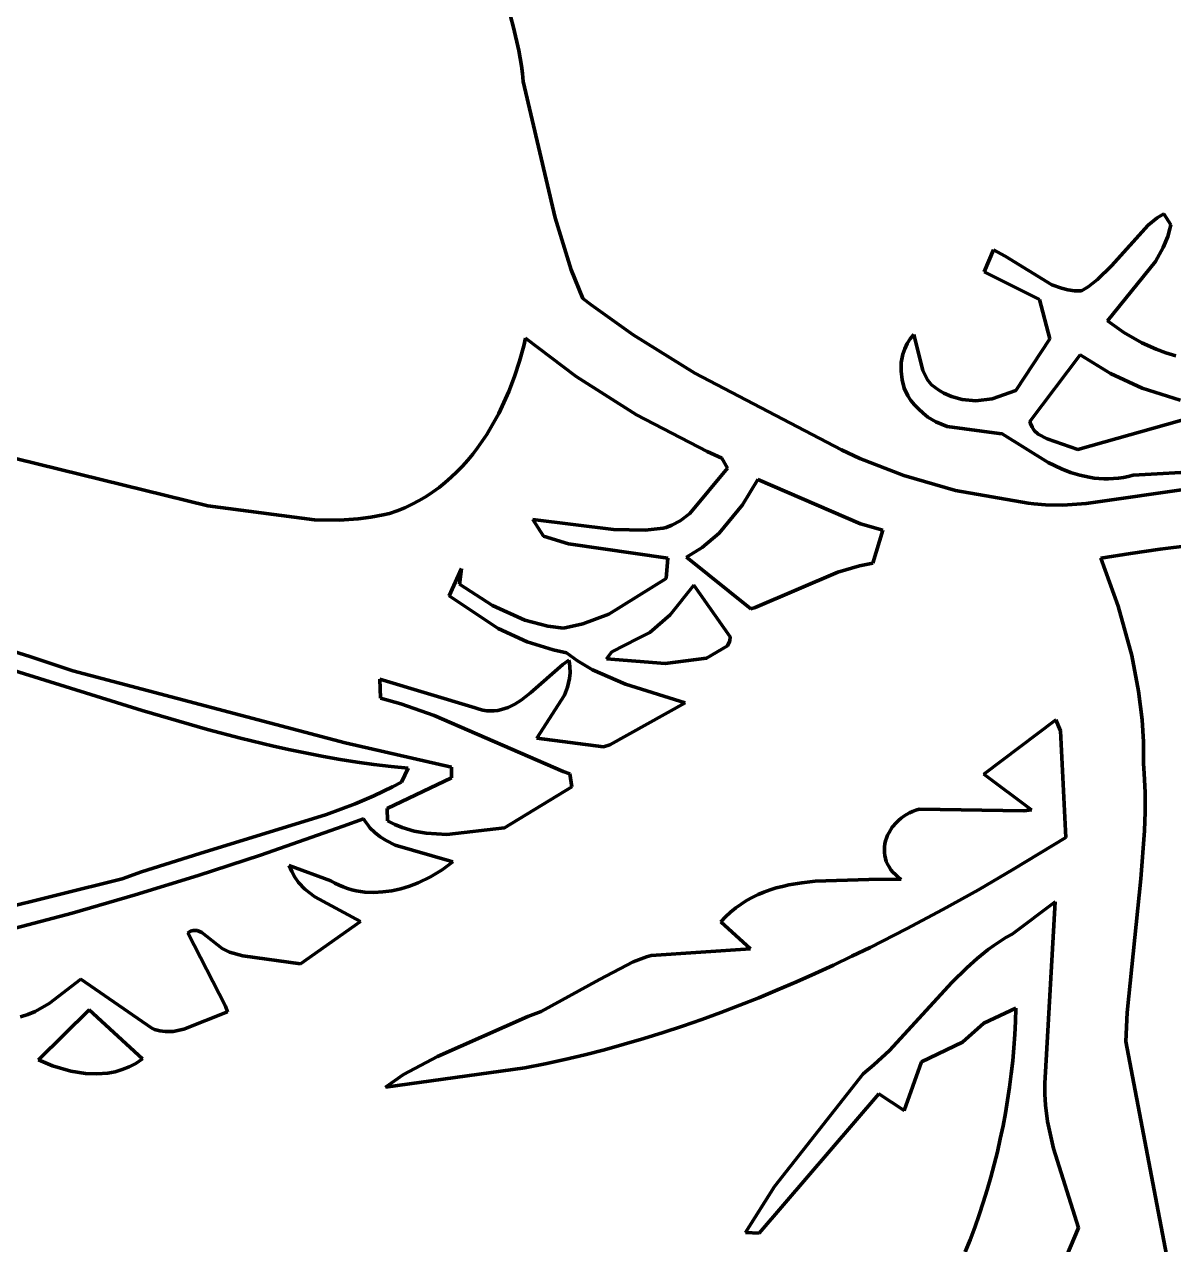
# Model space of a CAD drawing. Header units: millimetres. Extents: x 0 to 15.3, y 0 to 17.7.
# Drawn here: x 7.299 to 8.912, y 8.728 to 10.442 of the extents above; entities that cross this region are included whole.
import ezdxf

# ---------------------------------------------------------------- set-up
doc = ezdxf.new("R2010")
doc.units = ezdxf.units.MM
doc.layers.add('color#0a0a0aff', color=7, linetype='CONTINUOUS', lineweight=100)
doc.layers.add('color#ffffffff', color=7, linetype='CONTINUOUS', lineweight=100)

msp = doc.modelspace()

# ---------------------------------------------------------------- linework, layer by layer
at = {"layer": 'color#0a0a0aff'}
for p, q in [((7.9569, 10.5445), (7.9855, 10.4375)), ((7.9855, 10.4375), (7.9928, 10.4052)), ((7.9928, 10.4052), (7.9965, 10.3835)), ((7.9965, 10.3835), (7.9979, 10.3727)), ((7.9979, 10.3727), (7.9989, 10.3618)), ((7.9989, 10.3618), (8.0438, 10.1702)), ((8.0438, 10.1702), (8.0666, 10.0973)), ((8.8768, 10.1599), (8.8896, 10.17)), ((8.8896, 10.17), (8.8988, 10.1758)), ((8.8988, 10.1758), (8.9087, 10.1605)), ((8.8251, 10.1028), (8.8768, 10.1599)), ((8.9074, 10.1549), (8.9042, 10.1441)), ((8.9087, 10.1605), (8.9074, 10.1549)), ((8.8978, 10.1286), (8.8871, 10.1089)), ((8.9042, 10.1441), (8.8978, 10.1286)), ((8.6463, 10.0941), (8.6596, 10.1254)), ((8.6596, 10.1254), (8.6759, 10.1161)), ((8.6759, 10.1161), (8.7417, 10.076)), ((8.0666, 10.0973), (8.0827, 10.0567)), ((8.8055, 10.0834), (8.8251, 10.1028)), ((8.8871, 10.1089), (8.8195, 10.0253)), ((8.7242, 10.0556), (8.6463, 10.0941)), ((8.7925, 10.0734), (8.8055, 10.0834)), ((8.7417, 10.076), (8.7549, 10.0712)), ((8.7549, 10.0712), (8.764, 10.069)), ((8.764, 10.069), (8.7734, 10.0677)), ((8.7734, 10.0677), (8.783, 10.0675)), ((8.783, 10.0675), (8.7925, 10.0734)), ((8.0827, 10.0567), (8.0943, 10.0479)), ((8.0943, 10.0479), (8.1537, 10.006)), ((8.7388, 10.0003), (8.7242, 10.0556)), ((8.8195, 10.0253), (8.8428, 10.0093)), ((8.8428, 10.0093), (8.8681, 9.9948)), ((8.0025, 10.0011), (7.9999, 9.9903)), ((8.0736, 9.9471), (8.0025, 10.0011)), ((8.1537, 10.006), (8.2401, 9.9521)), ((8.535, 9.9863), (8.5384, 9.9935)), ((8.5384, 9.9935), (8.5427, 10.0001)), ((8.5427, 10.0001), (8.5479, 10.0061)), ((8.5479, 10.0061), (8.5605, 9.9558)), ((8.691, 9.9275), (8.7388, 10.0003)), ((8.8681, 9.9948), (8.8881, 9.9856)), ((7.9999, 9.9903), (7.994, 9.9688)), ((8.5301, 9.967), (8.5324, 9.9788)), ((8.5324, 9.9788), (8.535, 9.9863)), ((8.7815, 9.9777), (8.7107, 9.8839)), ((8.8237, 9.9517), (8.7815, 9.9777)), ((8.8881, 9.9856), (8.9017, 9.9805)), ((8.9017, 9.9805), (8.9155, 9.9764)), ((7.994, 9.9688), (7.987, 9.9474)), ((8.5297, 9.9549), (8.5301, 9.967)), ((7.987, 9.9474), (7.9789, 9.9262)), ((8.1584, 9.8933), (8.0736, 9.9471)), ((8.2401, 9.9521), (8.4463, 9.8443)), ((8.5311, 9.9428), (8.5297, 9.9549)), ((8.5343, 9.9311), (8.5311, 9.9428)), ((8.5605, 9.9558), (8.567, 9.9425)), ((8.567, 9.9425), (8.5727, 9.9357)), ((8.8683, 9.9311), (8.8237, 9.9517)), ((7.9789, 9.9262), (7.9697, 9.9055)), ((8.5393, 9.9202), (8.5343, 9.9311)), ((8.5727, 9.9357), (8.5774, 9.9317)), ((8.5774, 9.9317), (8.5829, 9.9283)), ((8.5829, 9.9283), (8.5899, 9.924)), ((8.5899, 9.924), (8.6006, 9.919)), ((8.6577, 9.9158), (8.691, 9.9275)), ((8.9218, 9.914), (8.8683, 9.9311)), ((8.5435, 9.9134), (8.5393, 9.9202)), ((8.5486, 9.9073), (8.5435, 9.9134)), ((8.5544, 9.9019), (8.5486, 9.9073)), ((8.6006, 9.919), (8.6155, 9.9148)), ((8.6155, 9.9148), (8.6346, 9.9132)), ((8.6346, 9.9132), (8.6577, 9.9158)), ((7.9647, 9.8953), (7.9593, 9.8853)), ((7.9697, 9.9055), (7.9647, 9.8953)), ((8.2574, 9.8418), (8.1584, 9.8933)), ((8.5607, 9.8956), (8.5544, 9.9019)), ((8.5675, 9.8901), (8.5607, 9.8956)), ((8.5785, 9.8835), (8.5675, 9.8901)), ((8.7782, 9.8446), (8.9389, 9.8901)), ((7.9537, 9.8755), (7.9478, 9.8659)), ((7.9593, 9.8853), (7.9537, 9.8755)), ((8.5943, 9.8771), (8.5785, 9.8835)), ((8.6677, 9.8671), (8.5943, 9.8771)), ((8.7107, 9.8839), (8.7115, 9.8811)), ((8.7115, 9.8811), (8.7138, 9.876)), ((8.7138, 9.876), (8.7168, 9.8716)), ((8.7168, 9.8716), (8.7225, 9.8663)), ((7.9416, 9.8564), (7.9351, 9.8473)), ((7.9478, 9.8659), (7.9416, 9.8564)), ((8.6719, 9.8667), (8.6677, 9.8671)), ((8.7363, 9.8263), (8.6719, 9.8667)), ((8.7225, 9.8663), (8.7347, 9.8598)), ((8.7347, 9.8598), (8.7782, 9.8446)), ((7.9283, 9.8384), (7.9211, 9.8297)), ((7.9351, 9.8473), (7.9283, 9.8384)), ((8.2778, 9.8326), (8.2574, 9.8418)), ((8.4463, 9.8443), (8.472, 9.8322)), ((7.5562, 9.7656), (7.2877, 9.8315)), ((7.9137, 9.8214), (7.906, 9.8134)), ((7.9211, 9.8297), (7.9137, 9.8214)), ((8.2861, 9.8185), (8.2778, 9.8326)), ((8.472, 9.8322), (8.5334, 9.8082)), ((8.7551, 9.8175), (8.7363, 9.8263)), ((9.1323, 9.8237), (8.8559, 9.8089)), ((7.8979, 9.8057), (7.8896, 9.7984)), ((7.906, 9.8134), (7.8979, 9.8057)), ((8.2332, 9.7548), (8.2861, 9.8185)), ((8.5334, 9.8082), (8.606, 9.7874)), ((8.7679, 9.8126), (8.7551, 9.8175)), ((8.7809, 9.8086), (8.7679, 9.8126)), ((8.7941, 9.8057), (8.7809, 9.8086)), ((8.8008, 9.8046), (8.7941, 9.8057)), ((8.8075, 9.8039), (8.8008, 9.8046)), ((8.8143, 9.8035), (8.8075, 9.8039)), ((8.8211, 9.8035), (8.8143, 9.8035)), ((8.828, 9.8038), (8.8211, 9.8035)), ((8.8349, 9.8045), (8.828, 9.8038)), ((8.8419, 9.8055), (8.8349, 9.8045)), ((8.8489, 9.807), (8.8419, 9.8055)), ((8.8559, 9.8089), (8.8489, 9.807)), ((7.8809, 9.7914), (7.8719, 9.7849)), ((7.8896, 9.7984), (7.8809, 9.7914)), ((8.3285, 9.8027), (8.307, 9.7669)), ((8.4726, 9.7405), (8.3285, 9.8027)), ((8.606, 9.7874), (8.7081, 9.7693)), ((8.7896, 9.7688), (8.9433, 9.7908)), ((7.853, 9.773), (7.8431, 9.7678)), ((7.8626, 9.7787), (7.853, 9.773)), ((7.8719, 9.7849), (7.8626, 9.7787)), ((8.7081, 9.7693), (8.7163, 9.7683)), ((8.7571, 9.7668), (8.7896, 9.7688)), ((7.7058, 9.746), (7.5562, 9.7656)), ((7.8025, 9.7529), (7.7851, 9.7496)), ((7.8112, 9.7549), (7.8025, 9.7529)), ((7.8222, 9.7587), (7.8112, 9.7549)), ((7.8328, 9.763), (7.8222, 9.7587)), ((7.8431, 9.7678), (7.8328, 9.763)), ((8.2194, 9.7446), (8.2332, 9.7548)), ((8.307, 9.7669), (8.2742, 9.7272)), ((8.7163, 9.7683), (8.7326, 9.7671)), ((8.7326, 9.7671), (8.7571, 9.7668)), ((7.7411, 9.7456), (7.7058, 9.746)), ((7.7675, 9.7473), (7.7411, 9.7456)), ((7.7851, 9.7496), (7.7675, 9.7473)), ((8.0278, 9.7232), (8.0126, 9.7465)), ((8.0126, 9.7465), (8.1259, 9.7322)), ((8.1955, 9.7341), (8.1998, 9.7354)), ((8.1998, 9.7354), (8.208, 9.7385)), ((8.208, 9.7385), (8.2194, 9.7446)), ((8.5042, 9.7314), (8.4726, 9.7405)), ((8.0629, 9.7123), (8.0278, 9.7232)), ((8.1259, 9.7322), (8.1702, 9.7314)), ((8.1702, 9.7314), (8.1955, 9.7341)), ((8.2742, 9.7272), (8.2506, 9.7072)), ((8.49, 9.6849), (8.5042, 9.7314)), ((8.2022, 9.6921), (8.0629, 9.7123)), ((8.2506, 9.7072), (8.2282, 9.6934)), ((8.8936, 9.7049), (8.8519, 9.6989)), ((8.9355, 9.71), (8.8936, 9.7049)), ((8.1999, 9.6637), (8.2022, 9.6921)), ((8.2282, 9.6934), (8.3187, 9.6209)), ((8.4712, 9.6814), (8.49, 9.6849)), ((8.8519, 9.6989), (8.8105, 9.692)), ((8.8105, 9.692), (8.8346, 9.6246)), ((7.8952, 9.6394), (7.9126, 9.6778)), ((7.9126, 9.6778), (7.9097, 9.6557)), ((8.3247, 9.6229), (8.4409, 9.6723)), ((8.4409, 9.6723), (8.4712, 9.6814)), ((7.9097, 9.6557), (7.9561, 9.6255)), ((8.1195, 9.6136), (8.1999, 9.6637)), ((8.2387, 9.6541), (8.2055, 9.6125)), ((8.2895, 9.5816), (8.2387, 9.6541)), ((7.9641, 9.5933), (7.8952, 9.6394)), ((7.9561, 9.6255), (8.0015, 9.605)), ((8.3187, 9.6209), (8.3247, 9.6229)), ((8.8346, 9.6246), (8.8537, 9.5556)), ((8.0015, 9.605), (8.0335, 9.5965)), ((8.0557, 9.5938), (8.083, 9.5999)), ((8.083, 9.5999), (8.1195, 9.6136)), ((8.2055, 9.6125), (8.1771, 9.5878)), ((8.0045, 9.5746), (7.9641, 9.5933)), ((8.0335, 9.5965), (8.0557, 9.5938)), ((8.1771, 9.5878), (8.16, 9.5791)), ((8.2892, 9.576), (8.2895, 9.5816)), ((7.4637, 9.4783), (7.1664, 9.5706)), ((7.2383, 9.5747), (7.3064, 9.5542)), ((8.041, 9.5632), (8.0045, 9.5746)), ((8.0599, 9.5593), (8.041, 9.5632)), ((8.16, 9.5791), (8.1236, 9.5607)), ((8.2564, 9.5516), (8.286, 9.5688)), ((8.286, 9.5688), (8.2892, 9.576)), ((7.3064, 9.5542), (7.3665, 9.5341)), ((8.0546, 9.5429), (8.063, 9.5487)), ((8.0752, 9.5479), (8.0599, 9.5593)), ((8.063, 9.5487), (8.0639, 9.5442)), ((8.0966, 9.5351), (8.0752, 9.5479)), ((8.1236, 9.5607), (8.1159, 9.5506)), ((8.1159, 9.5506), (8.1985, 9.5442)), ((8.1985, 9.5442), (8.2564, 9.5516)), ((8.8537, 9.5556), (8.8634, 9.5055)), ((7.3665, 9.5341), (7.7489, 9.4327)), ((8.0091, 9.5029), (8.0546, 9.5429)), ((8.0639, 9.5442), (8.0645, 9.5398)), ((8.0648, 9.5313), (8.0641, 9.523)), ((8.0645, 9.5398), (8.0648, 9.5313)), ((8.1425, 9.5153), (8.0966, 9.5351)), ((7.7988, 9.4957), (7.7977, 9.5222)), ((7.7977, 9.5222), (7.9314, 9.4819)), ((8.0641, 9.523), (8.0614, 9.511)), ((8.2263, 9.489), (8.1425, 9.5153)), ((7.8274, 9.4877), (7.7988, 9.4957)), ((7.9962, 9.4928), (8.0091, 9.5029)), ((8.0569, 9.4995), (8.0181, 9.4393)), ((8.0614, 9.511), (8.0569, 9.4995)), ((8.8634, 9.5055), (8.8683, 9.465)), ((7.5557, 9.4516), (7.4637, 9.4783)), ((7.874, 9.4712), (7.8274, 9.4877)), ((7.9314, 9.4819), (7.9371, 9.48)), ((7.9371, 9.48), (7.9426, 9.4786)), ((7.9426, 9.4786), (7.9481, 9.4778)), ((7.9481, 9.4778), (7.9533, 9.4775)), ((7.9533, 9.4775), (7.9585, 9.4777)), ((7.9585, 9.4777), (7.9635, 9.4783)), ((7.9635, 9.4783), (7.9685, 9.4794)), ((7.9685, 9.4794), (7.9733, 9.4808)), ((7.9733, 9.4808), (7.978, 9.4826)), ((7.978, 9.4826), (7.9827, 9.4847)), ((7.9827, 9.4847), (7.9873, 9.4872)), ((7.9873, 9.4872), (7.9962, 9.4928)), ((8.1206, 9.4298), (8.2263, 9.489)), ((8.0552, 9.3926), (7.874, 9.4712)), ((8.7469, 9.465), (8.6458, 9.3889)), ((8.7535, 9.4498), (8.7469, 9.465)), ((8.8683, 9.465), (8.8701, 9.4343)), ((7.6019, 9.4394), (7.5557, 9.4516)), ((8.7612, 9.2998), (8.7535, 9.4498)), ((7.6484, 9.4282), (7.6019, 9.4394)), ((7.6717, 9.423), (7.6484, 9.4282)), ((7.7489, 9.4327), (7.8985, 9.3986)), ((8.0181, 9.4393), (8.1119, 9.4273)), ((8.1119, 9.4273), (8.1206, 9.4298)), ((8.8701, 9.4343), (8.8701, 9.4035)), ((7.6951, 9.4182), (7.6717, 9.423)), ((7.7186, 9.4137), (7.6951, 9.4182)), ((7.7421, 9.4095), (7.7186, 9.4137)), ((7.7658, 9.4058), (7.7421, 9.4095)), ((7.7895, 9.4025), (7.7658, 9.4058)), ((7.8134, 9.3995), (7.7895, 9.4025)), ((7.8373, 9.3971), (7.8134, 9.3995)), ((7.8283, 9.3774), (7.8373, 9.3971)), ((7.8985, 9.3986), (7.8985, 9.3835)), ((8.0645, 9.3892), (8.0552, 9.3926)), ((8.8701, 9.4035), (8.8712, 9.3899)), ((7.8985, 9.3835), (7.8079, 9.3403)), ((7.8155, 9.3708), (7.8283, 9.3774)), ((8.0675, 9.371), (8.0645, 9.3892)), ((8.6458, 9.3889), (8.7131, 9.3387)), ((8.8712, 9.3899), (8.8724, 9.3629)), ((7.7632, 9.3473), (7.7895, 9.3585)), ((7.7895, 9.3585), (7.8155, 9.3708)), ((7.9727, 9.3133), (8.0675, 9.371)), ((8.8724, 9.3629), (8.8726, 9.3359)), ((7.723, 9.332), (7.7632, 9.3473)), ((7.8079, 9.3403), (7.8083, 9.3231)), ((7.5448, 9.2775), (7.723, 9.332)), ((7.775, 9.326), (7.7461, 9.3155)), ((7.7778, 9.3216), (7.775, 9.326)), ((7.8083, 9.3231), (7.8186, 9.3179)), ((8.5264, 9.3242), (8.5232, 9.321)), ((8.5299, 9.3271), (8.5264, 9.3242)), ((8.5336, 9.3298), (8.5299, 9.3271)), ((8.5376, 9.3323), (8.5336, 9.3298)), ((8.5417, 9.3346), (8.5376, 9.3323)), ((8.546, 9.3365), (8.5417, 9.3346)), ((8.5505, 9.3382), (8.546, 9.3365)), ((8.5552, 9.3395), (8.5505, 9.3382)), ((8.7022, 9.3372), (8.5552, 9.3395)), ((8.7131, 9.3387), (8.7022, 9.3372)), ((8.8726, 9.3359), (8.8717, 9.309)), ((7.7461, 9.3155), (7.6301, 9.2748)), ((7.7807, 9.3175), (7.7778, 9.3216)), ((7.7839, 9.3136), (7.7807, 9.3175)), ((7.7908, 9.3067), (7.7839, 9.3136)), ((7.7983, 9.3006), (7.7908, 9.3067)), ((7.8186, 9.3179), (7.8292, 9.3137)), ((7.8292, 9.3137), (7.8457, 9.3089)), ((7.8457, 9.3089), (7.8627, 9.3059)), ((7.8627, 9.3059), (7.8917, 9.3042)), ((7.8917, 9.3042), (7.9727, 9.3133)), ((8.5128, 9.3068), (8.5109, 9.3029)), ((8.5174, 9.3142), (8.5128, 9.3068)), ((8.5232, 9.321), (8.5174, 9.3142)), ((8.8717, 9.309), (8.8666, 9.2418)), ((7.8064, 9.2954), (7.7983, 9.3006)), ((7.8194, 9.2889), (7.8064, 9.2954)), ((7.8956, 9.267), (7.8194, 9.2889)), ((8.5071, 9.2908), (8.5065, 9.2867)), ((8.508, 9.2949), (8.5071, 9.2908)), ((8.5093, 9.2989), (8.508, 9.2949)), ((8.5109, 9.3029), (8.5093, 9.2989)), ((8.6878, 9.2553), (8.7612, 9.2998)), ((7.4628, 9.2514), (7.5448, 9.2775)), ((7.6301, 9.2748), (7.5424, 9.2462)), ((8.5065, 9.2867), (8.5063, 9.2825)), ((8.5063, 9.2825), (8.5064, 9.2784)), ((8.5064, 9.2784), (8.5069, 9.2743)), ((8.5069, 9.2743), (8.5077, 9.2702)), ((7.674, 9.252), (7.6704, 9.2607)), ((7.6704, 9.2607), (7.7289, 9.2391)), ((7.8851, 9.2544), (7.9002, 9.2656)), ((7.9002, 9.2656), (7.8956, 9.267)), ((8.5077, 9.2702), (8.509, 9.2662)), ((8.509, 9.2662), (8.5107, 9.2622)), ((8.5107, 9.2622), (8.5128, 9.2584)), ((8.5128, 9.2584), (8.5154, 9.2546)), ((8.5154, 9.2546), (8.5183, 9.2511)), ((8.6383, 9.2265), (8.6878, 9.2553)), ((7.0795, 9.1537), (7.4359, 9.2416)), ((7.4359, 9.2416), (7.4628, 9.2514)), ((7.5424, 9.2462), (7.4543, 9.2191)), ((7.6784, 9.244), (7.674, 9.252)), ((7.6836, 9.2368), (7.6784, 9.244)), ((7.7289, 9.2391), (7.7346, 9.2358)), ((7.8514, 9.2362), (7.8688, 9.2445)), ((7.8688, 9.2445), (7.8851, 9.2544)), ((8.4089, 9.2384), (8.3903, 9.2363)), ((8.4843, 9.2406), (8.4089, 9.2384)), ((8.5301, 9.2412), (8.4843, 9.2406)), ((8.5183, 9.2511), (8.5218, 9.2476)), ((8.5218, 9.2476), (8.5257, 9.2443)), ((8.5257, 9.2443), (8.5301, 9.2412)), ((8.8666, 9.2418), (8.8471, 9.0538)), ((7.6926, 9.2272), (7.6836, 9.2368)), ((7.7065, 9.2163), (7.6926, 9.2272)), ((7.7346, 9.2358), (7.7404, 9.2329)), ((7.7404, 9.2329), (7.7462, 9.2304)), ((7.7462, 9.2304), (7.7522, 9.2283)), ((7.7522, 9.2283), (7.7582, 9.2265)), ((7.7582, 9.2265), (7.7644, 9.2251)), ((7.7644, 9.2251), (7.7705, 9.224)), ((7.7705, 9.224), (7.7768, 9.2232)), ((7.7768, 9.2232), (7.7893, 9.2227)), ((7.7893, 9.2227), (7.8019, 9.2233)), ((7.8019, 9.2233), (7.8145, 9.225)), ((7.8145, 9.225), (7.827, 9.2278)), ((7.827, 9.2278), (7.8393, 9.2316)), ((7.8393, 9.2316), (7.8514, 9.2362)), ((8.3372, 9.2231), (8.3289, 9.2196)), ((8.3457, 9.2262), (8.3372, 9.2231)), ((8.3544, 9.2289), (8.3457, 9.2262)), ((8.3632, 9.2312), (8.3544, 9.2289)), ((8.3721, 9.2332), (8.3632, 9.2312)), ((8.3903, 9.2363), (8.3721, 9.2332)), ((8.5882, 9.1985), (8.6383, 9.2265)), ((7.4543, 9.2191), (7.3656, 9.1936)), ((7.7704, 9.182), (7.7065, 9.2163)), ((8.3051, 9.2063), (8.2976, 9.2009)), ((8.3128, 9.2112), (8.3051, 9.2063)), ((8.3208, 9.2157), (8.3128, 9.2112)), ((8.3289, 9.2196), (8.3208, 9.2157)), ((8.746, 9.2095), (8.6856, 9.1642)), ((8.7328, 8.9705), (8.746, 9.2095)), ((7.3656, 9.1936), (7.2765, 9.1699)), ((8.2834, 9.1884), (8.2767, 9.1813)), ((8.2904, 9.195), (8.2834, 9.1884)), ((8.2976, 9.2009), (8.2904, 9.195)), ((8.5376, 9.1715), (8.5882, 9.1985)), ((7.5319, 9.1681), (7.5357, 9.1691)), ((7.5357, 9.1691), (7.541, 9.169)), ((7.541, 9.169), (7.5477, 9.1663)), ((7.6863, 9.1223), (7.7704, 9.182)), ((8.2767, 9.1813), (8.3183, 9.1435)), ((8.4865, 9.1455), (8.5376, 9.1715)), ((7.528, 9.166), (7.5319, 9.1681)), ((7.581, 9.0631), (7.528, 9.166)), ((7.5477, 9.1663), (7.5763, 9.1441)), ((8.6684, 9.1538), (8.6602, 9.1482)), ((8.6769, 9.1592), (8.6684, 9.1538)), ((8.6856, 9.1642), (8.6769, 9.1592)), ((7.5763, 9.1441), (7.5867, 9.1389)), ((7.5867, 9.1389), (7.6051, 9.1334)), ((8.3183, 9.1435), (8.1786, 9.1342)), ((8.4608, 9.1329), (8.4865, 9.1455)), ((8.6522, 9.1424), (8.6368, 9.13)), ((8.6602, 9.1482), (8.6522, 9.1424)), ((7.6051, 9.1334), (7.6863, 9.1223)), ((8.1535, 9.1251), (8.1063, 9.1004)), ((8.1722, 9.1322), (8.1535, 9.1251)), ((8.1786, 9.1342), (8.1722, 9.1322)), ((8.4089, 9.1087), (8.4349, 9.1206)), ((8.4349, 9.1206), (8.4608, 9.1329)), ((8.6368, 9.13), (8.622, 9.1169)), ((7.3334, 9.0666), (7.3778, 9.1006)), ((7.3778, 9.1006), (7.4777, 9.0318)), ((8.1063, 9.1004), (8.0243, 9.0554)), ((8.3827, 9.097), (8.4089, 9.1087)), ((8.622, 9.1169), (8.6009, 9.096)), ((8.3299, 9.0748), (8.3564, 9.0857)), ((8.3564, 9.0857), (8.3827, 9.097)), ((8.6009, 9.096), (8.5134, 9.0008)), ((7.3137, 9.0556), (7.3334, 9.0666)), ((8.3034, 9.0642), (8.3299, 9.0748)), ((7.2932, 9.0479), (7.3035, 9.0513)), ((7.3035, 9.0513), (7.3137, 9.0556)), ((7.3895, 9.0579), (7.3185, 8.9877)), ((7.4646, 8.9887), (7.3895, 9.0579)), ((7.5225, 9.0305), (7.5838, 9.0548)), ((7.5838, 9.0548), (7.581, 9.0631)), ((8.0243, 9.0554), (8.0055, 9.0484)), ((8.2498, 9.0443), (8.2766, 9.054)), ((8.2766, 9.054), (8.3034, 9.0642)), ((8.6462, 9.0392), (8.6911, 9.0599)), ((8.6911, 9.0599), (8.6904, 9.0414)), ((8.8471, 9.0538), (8.8456, 9.0134)), ((7.4777, 9.0318), (7.4814, 9.0303)), ((8.0055, 9.0484), (7.8785, 8.9922)), ((8.1956, 9.0259), (8.2228, 9.0349)), ((8.2228, 9.0349), (8.2498, 9.0443)), ((8.616, 9.0123), (8.6462, 9.0392)), ((8.6904, 9.0414), (8.6895, 9.0229)), ((7.4814, 9.0303), (7.4889, 9.0283)), ((7.4889, 9.0283), (7.4964, 9.0273)), ((7.4964, 9.0273), (7.5076, 9.0275)), ((7.5076, 9.0275), (7.5225, 9.0305)), ((8.1409, 9.0093), (8.1683, 9.0174)), ((8.1683, 9.0174), (8.1956, 9.0259)), ((8.6895, 9.0229), (8.6882, 9.0045)), ((8.0856, 8.9946), (8.1133, 9.0017)), ((8.1133, 9.0017), (8.1409, 9.0093)), ((8.5134, 9.0008), (8.4916, 8.9805)), ((8.5585, 8.9847), (8.616, 9.0123)), ((8.6882, 9.0045), (8.6865, 8.986)), ((8.8456, 9.0134), (8.9092, 8.68)), ((7.3185, 8.9877), (7.3382, 8.9792)), ((7.4457, 8.9777), (7.4552, 8.9826)), ((7.4552, 8.9826), (7.4646, 8.9887)), ((7.8785, 8.9922), (7.8311, 8.9667)), ((8.0015, 8.9762), (8.0297, 8.9818)), ((8.0297, 8.9818), (8.0577, 8.988)), ((8.0577, 8.988), (8.0856, 8.9946)), ((8.4916, 8.9805), (8.4763, 8.9678)), ((8.5339, 8.9162), (8.5585, 8.9847)), ((8.6865, 8.986), (8.6844, 8.9677)), ((7.3382, 8.9792), (7.3637, 8.9716)), ((7.3637, 8.9716), (7.3845, 8.9682)), ((7.3845, 8.9682), (7.4001, 8.9677)), ((7.4001, 8.9677), (7.4156, 8.9689)), ((7.4156, 8.9689), (7.4258, 8.9709)), ((7.4258, 8.9709), (7.4358, 8.9738)), ((7.4358, 8.9738), (7.4457, 8.9777)), ((7.8055, 8.9493), (8.0015, 8.9762)), ((7.8311, 8.9667), (7.8055, 8.9493)), ((8.4763, 8.9678), (8.3519, 8.8098)), ((8.6844, 8.9677), (8.6821, 8.9493)), ((8.7316, 8.9549), (8.7328, 8.9705)), ((8.6821, 8.9493), (8.6793, 8.931)), ((8.7315, 8.9393), (8.7316, 8.9549)), ((8.3304, 8.7443), (8.4987, 8.9396)), ((8.4987, 8.9396), (8.5339, 8.9162)), ((8.6793, 8.931), (8.6763, 8.9128)), ((8.7325, 8.9239), (8.7315, 8.9393)), ((8.6763, 8.9128), (8.6729, 8.8946)), ((8.7355, 8.9009), (8.7325, 8.9239)), ((8.6729, 8.8946), (8.6691, 8.8765)), ((8.7439, 8.8631), (8.7355, 8.9009)), ((8.6691, 8.8765), (8.665, 8.8585)), ((8.779, 8.7516), (8.7439, 8.8631)), ((8.665, 8.8585), (8.6605, 8.8405)), ((8.6605, 8.8405), (8.6557, 8.8226)), ((8.3519, 8.8098), (8.3112, 8.7449)), ((8.6557, 8.8226), (8.6506, 8.8049)), ((8.6506, 8.8049), (8.6452, 8.7872)), ((8.6452, 8.7872), (8.6394, 8.7697)), ((8.6394, 8.7697), (8.6332, 8.7522)), ((8.3112, 8.7449), (8.3304, 8.7443)), ((8.6332, 8.7522), (8.6267, 8.7349)), ((8.6987, 8.5645), (8.779, 8.7516)), ((8.6267, 8.7349), (8.6199, 8.7177))]:
    msp.add_line(p, q, dxfattribs=at)
at = {"layer": 'color#ffffffff'}
for p, q in [((7.9855, 10.4375), (7.9569, 10.5445)), ((7.9928, 10.4052), (7.9855, 10.4375)), ((7.9965, 10.3835), (7.9928, 10.4052)), ((7.9979, 10.3727), (7.9965, 10.3835)), ((7.9989, 10.3618), (7.9979, 10.3727)), ((8.0438, 10.1702), (7.9989, 10.3618)), ((8.0666, 10.0973), (8.0438, 10.1702)), ((8.8896, 10.17), (8.8768, 10.1599)), ((8.8988, 10.1758), (8.8896, 10.17)), ((8.9087, 10.1605), (8.8988, 10.1758)), ((8.8768, 10.1599), (8.8251, 10.1028)), ((8.9042, 10.1441), (8.9074, 10.1549)), ((8.9074, 10.1549), (8.9087, 10.1605)), ((8.8871, 10.1089), (8.8978, 10.1286)), ((8.8978, 10.1286), (8.9042, 10.1441)), ((8.6596, 10.1254), (8.6463, 10.0941)), ((8.6759, 10.1161), (8.6596, 10.1254)), ((8.7417, 10.076), (8.6759, 10.1161)), ((8.0827, 10.0567), (8.0666, 10.0973)), ((8.8251, 10.1028), (8.8055, 10.0834)), ((8.8195, 10.0253), (8.8871, 10.1089)), ((8.6463, 10.0941), (8.7242, 10.0556)), ((8.8055, 10.0834), (8.7925, 10.0734)), ((8.7549, 10.0712), (8.7417, 10.076)), ((8.764, 10.069), (8.7549, 10.0712)), ((8.7734, 10.0677), (8.764, 10.069)), ((8.783, 10.0675), (8.7734, 10.0677)), ((8.7925, 10.0734), (8.783, 10.0675)), ((8.0943, 10.0479), (8.0827, 10.0567)), ((8.1537, 10.006), (8.0943, 10.0479)), ((8.7242, 10.0556), (8.7388, 10.0003)), ((8.8428, 10.0093), (8.8195, 10.0253)), ((8.8681, 9.9948), (8.8428, 10.0093)), ((7.9999, 9.9903), (8.0025, 10.0011)), ((8.0025, 10.0011), (8.0736, 9.9471)), ((8.2401, 9.9521), (8.1537, 10.006)), ((8.5384, 9.9935), (8.535, 9.9863)), ((8.5427, 10.0001), (8.5384, 9.9935)), ((8.5479, 10.0061), (8.5427, 10.0001)), ((8.5605, 9.9558), (8.5479, 10.0061)), ((8.7388, 10.0003), (8.691, 9.9275)), ((8.8881, 9.9856), (8.8681, 9.9948)), ((7.994, 9.9688), (7.9999, 9.9903)), ((8.5324, 9.9788), (8.5301, 9.967)), ((8.535, 9.9863), (8.5324, 9.9788)), ((8.7107, 9.8839), (8.7815, 9.9777)), ((8.7815, 9.9777), (8.8237, 9.9517)), ((8.9017, 9.9805), (8.8881, 9.9856)), ((8.9155, 9.9764), (8.9017, 9.9805)), ((7.987, 9.9474), (7.994, 9.9688)), ((8.5301, 9.967), (8.5297, 9.9549)), ((7.9789, 9.9262), (7.987, 9.9474)), ((8.0736, 9.9471), (8.1584, 9.8933)), ((8.4463, 9.8443), (8.2401, 9.9521)), ((8.5297, 9.9549), (8.5311, 9.9428)), ((8.5311, 9.9428), (8.5343, 9.9311)), ((8.567, 9.9425), (8.5605, 9.9558)), ((8.5727, 9.9357), (8.567, 9.9425)), ((8.8237, 9.9517), (8.8683, 9.9311)), ((7.9697, 9.9055), (7.9789, 9.9262)), ((8.5343, 9.9311), (8.5393, 9.9202)), ((8.5774, 9.9317), (8.5727, 9.9357)), ((8.5829, 9.9283), (8.5774, 9.9317)), ((8.5899, 9.924), (8.5829, 9.9283)), ((8.6006, 9.919), (8.5899, 9.924)), ((8.691, 9.9275), (8.6577, 9.9158)), ((8.8683, 9.9311), (8.9218, 9.914)), ((8.5393, 9.9202), (8.5435, 9.9134)), ((8.5435, 9.9134), (8.5486, 9.9073)), ((8.5486, 9.9073), (8.5544, 9.9019)), ((8.6155, 9.9148), (8.6006, 9.919)), ((8.6346, 9.9132), (8.6155, 9.9148)), ((8.6577, 9.9158), (8.6346, 9.9132)), ((7.9593, 9.8853), (7.9647, 9.8953)), ((7.9647, 9.8953), (7.9697, 9.9055)), ((8.1584, 9.8933), (8.2574, 9.8418)), ((8.5544, 9.9019), (8.5607, 9.8956)), ((8.5607, 9.8956), (8.5675, 9.8901)), ((8.5675, 9.8901), (8.5785, 9.8835)), ((8.9389, 9.8901), (8.7782, 9.8446)), ((7.9478, 9.8659), (7.9537, 9.8755)), ((7.9537, 9.8755), (7.9593, 9.8853)), ((8.5785, 9.8835), (8.5943, 9.8771)), ((8.5943, 9.8771), (8.6677, 9.8671)), ((8.7115, 9.8811), (8.7107, 9.8839)), ((8.7138, 9.876), (8.7115, 9.8811)), ((8.7168, 9.8716), (8.7138, 9.876)), ((8.7225, 9.8663), (8.7168, 9.8716)), ((7.9351, 9.8473), (7.9416, 9.8564)), ((7.9416, 9.8564), (7.9478, 9.8659)), ((8.6677, 9.8671), (8.6719, 9.8667)), ((8.6719, 9.8667), (8.7363, 9.8263)), ((8.7347, 9.8598), (8.7225, 9.8663)), ((8.7782, 9.8446), (8.7347, 9.8598)), ((7.9211, 9.8297), (7.9283, 9.8384)), ((7.9283, 9.8384), (7.9351, 9.8473)), ((8.2574, 9.8418), (8.2778, 9.8326)), ((8.472, 9.8322), (8.4463, 9.8443)), ((7.2877, 9.8315), (7.5562, 9.7656)), ((7.906, 9.8134), (7.9137, 9.8214)), ((7.9137, 9.8214), (7.9211, 9.8297)), ((8.2778, 9.8326), (8.2861, 9.8185)), ((8.5334, 9.8082), (8.472, 9.8322)), ((8.7363, 9.8263), (8.7551, 9.8175)), ((8.8559, 9.8089), (9.1323, 9.8237)), ((7.8896, 9.7984), (7.8979, 9.8057)), ((7.8979, 9.8057), (7.906, 9.8134)), ((8.2861, 9.8185), (8.2332, 9.7548)), ((8.606, 9.7874), (8.5334, 9.8082)), ((8.7551, 9.8175), (8.7679, 9.8126)), ((8.7679, 9.8126), (8.7809, 9.8086)), ((8.7809, 9.8086), (8.7941, 9.8057)), ((8.7941, 9.8057), (8.8008, 9.8046)), ((8.8008, 9.8046), (8.8075, 9.8039)), ((8.8075, 9.8039), (8.8143, 9.8035)), ((8.8143, 9.8035), (8.8211, 9.8035)), ((8.8211, 9.8035), (8.828, 9.8038)), ((8.828, 9.8038), (8.8349, 9.8045)), ((8.8349, 9.8045), (8.8419, 9.8055)), ((8.8419, 9.8055), (8.8489, 9.807)), ((8.8489, 9.807), (8.8559, 9.8089)), ((7.8719, 9.7849), (7.8809, 9.7914)), ((7.8809, 9.7914), (7.8896, 9.7984)), ((8.307, 9.7669), (8.3285, 9.8027)), ((8.3285, 9.8027), (8.4726, 9.7405)), ((8.7081, 9.7693), (8.606, 9.7874)), ((8.9433, 9.7908), (8.7896, 9.7688)), ((7.8431, 9.7678), (7.853, 9.773)), ((7.853, 9.773), (7.8626, 9.7787)), ((7.8626, 9.7787), (7.8719, 9.7849)), ((8.7163, 9.7683), (8.7081, 9.7693)), ((8.7896, 9.7688), (8.7571, 9.7668)), ((7.5562, 9.7656), (7.7058, 9.746)), ((7.7851, 9.7496), (7.8025, 9.7529)), ((7.8025, 9.7529), (7.8112, 9.7549)), ((7.8112, 9.7549), (7.8222, 9.7587)), ((7.8222, 9.7587), (7.8328, 9.763)), ((7.8328, 9.763), (7.8431, 9.7678)), ((8.2332, 9.7548), (8.2194, 9.7446)), ((8.2742, 9.7272), (8.307, 9.7669)), ((8.7326, 9.7671), (8.7163, 9.7683)), ((8.7571, 9.7668), (8.7326, 9.7671)), ((7.7058, 9.746), (7.7411, 9.7456)), ((7.7411, 9.7456), (7.7675, 9.7473)), ((7.7675, 9.7473), (7.7851, 9.7496)), ((8.1259, 9.7322), (8.0126, 9.7465)), ((8.0126, 9.7465), (8.0278, 9.7232)), ((8.1998, 9.7354), (8.1955, 9.7341)), ((8.208, 9.7385), (8.1998, 9.7354)), ((8.2194, 9.7446), (8.208, 9.7385)), ((8.4726, 9.7405), (8.5042, 9.7314)), ((8.0278, 9.7232), (8.0629, 9.7123)), ((8.1702, 9.7314), (8.1259, 9.7322)), ((8.1955, 9.7341), (8.1702, 9.7314)), ((8.2506, 9.7072), (8.2742, 9.7272)), ((8.5042, 9.7314), (8.49, 9.6849)), ((8.0629, 9.7123), (8.2022, 9.6921)), ((8.2282, 9.6934), (8.2506, 9.7072)), ((8.8519, 9.6989), (8.8936, 9.7049)), ((8.8936, 9.7049), (8.9355, 9.71)), ((8.2022, 9.6921), (8.1999, 9.6637)), ((8.3187, 9.6209), (8.2282, 9.6934)), ((8.49, 9.6849), (8.4712, 9.6814)), ((8.8105, 9.692), (8.8519, 9.6989)), ((8.8346, 9.6246), (8.8105, 9.692)), ((7.9126, 9.6778), (7.8952, 9.6394)), ((7.9097, 9.6557), (7.9126, 9.6778)), ((8.4409, 9.6723), (8.3247, 9.6229)), ((8.4712, 9.6814), (8.4409, 9.6723)), ((7.9561, 9.6255), (7.9097, 9.6557)), ((8.1999, 9.6637), (8.1195, 9.6136)), ((8.2055, 9.6125), (8.2387, 9.6541)), ((8.2387, 9.6541), (8.2895, 9.5816)), ((7.8952, 9.6394), (7.9641, 9.5933)), ((8.0015, 9.605), (7.9561, 9.6255)), ((8.3247, 9.6229), (8.3187, 9.6209)), ((8.8537, 9.5556), (8.8346, 9.6246)), ((8.0335, 9.5965), (8.0015, 9.605)), ((8.083, 9.5999), (8.0557, 9.5938)), ((8.1195, 9.6136), (8.083, 9.5999)), ((8.1771, 9.5878), (8.2055, 9.6125)), ((7.9641, 9.5933), (8.0045, 9.5746)), ((8.0557, 9.5938), (8.0335, 9.5965)), ((8.16, 9.5791), (8.1771, 9.5878)), ((8.2895, 9.5816), (8.2892, 9.576)), ((7.1664, 9.5706), (7.4637, 9.4783)), ((7.3064, 9.5542), (7.2383, 9.5747)), ((8.0045, 9.5746), (8.041, 9.5632)), ((8.041, 9.5632), (8.0599, 9.5593)), ((8.1236, 9.5607), (8.16, 9.5791)), ((8.286, 9.5688), (8.2564, 9.5516)), ((8.2892, 9.576), (8.286, 9.5688)), ((7.3665, 9.5341), (7.3064, 9.5542)), ((8.063, 9.5487), (8.0546, 9.5429)), ((8.0599, 9.5593), (8.0752, 9.5479)), ((8.0639, 9.5442), (8.063, 9.5487)), ((8.0752, 9.5479), (8.0966, 9.5351)), ((8.1159, 9.5506), (8.1236, 9.5607)), ((8.1985, 9.5442), (8.1159, 9.5506)), ((8.2564, 9.5516), (8.1985, 9.5442)), ((8.8634, 9.5055), (8.8537, 9.5556)), ((7.7489, 9.4327), (7.3665, 9.5341)), ((8.0546, 9.5429), (8.0091, 9.5029)), ((8.0645, 9.5398), (8.0639, 9.5442)), ((8.0641, 9.523), (8.0648, 9.5313)), ((8.0648, 9.5313), (8.0645, 9.5398)), ((8.0966, 9.5351), (8.1425, 9.5153)), ((7.9314, 9.4819), (7.7977, 9.5222)), ((7.7977, 9.5222), (7.7988, 9.4957)), ((8.0614, 9.511), (8.0641, 9.523)), ((8.1425, 9.5153), (8.2263, 9.489)), ((7.7988, 9.4957), (7.8274, 9.4877)), ((8.0091, 9.5029), (7.9962, 9.4928)), ((8.0181, 9.4393), (8.0569, 9.4995)), ((8.0569, 9.4995), (8.0614, 9.511)), ((8.8683, 9.465), (8.8634, 9.5055)), ((7.4637, 9.4783), (7.5557, 9.4516)), ((7.8274, 9.4877), (7.874, 9.4712)), ((7.9371, 9.48), (7.9314, 9.4819)), ((7.9426, 9.4786), (7.9371, 9.48)), ((7.9481, 9.4778), (7.9426, 9.4786)), ((7.9533, 9.4775), (7.9481, 9.4778)), ((7.9585, 9.4777), (7.9533, 9.4775)), ((7.9635, 9.4783), (7.9585, 9.4777)), ((7.9685, 9.4794), (7.9635, 9.4783)), ((7.9733, 9.4808), (7.9685, 9.4794)), ((7.978, 9.4826), (7.9733, 9.4808)), ((7.9827, 9.4847), (7.978, 9.4826)), ((7.9873, 9.4872), (7.9827, 9.4847)), ((7.9962, 9.4928), (7.9873, 9.4872)), ((8.2263, 9.489), (8.1206, 9.4298)), ((7.874, 9.4712), (8.0552, 9.3926)), ((8.6458, 9.3889), (8.7469, 9.465)), ((8.7469, 9.465), (8.7535, 9.4498)), ((8.8701, 9.4343), (8.8683, 9.465)), ((7.5557, 9.4516), (7.6019, 9.4394)), ((8.7535, 9.4498), (8.7612, 9.2998)), ((7.6019, 9.4394), (7.6484, 9.4282)), ((7.6484, 9.4282), (7.6717, 9.423)), ((7.8985, 9.3986), (7.7489, 9.4327)), ((8.1119, 9.4273), (8.0181, 9.4393)), ((8.1206, 9.4298), (8.1119, 9.4273)), ((8.8701, 9.4035), (8.8701, 9.4343)), ((7.6717, 9.423), (7.6951, 9.4182)), ((7.6951, 9.4182), (7.7186, 9.4137)), ((7.7186, 9.4137), (7.7421, 9.4095)), ((7.7421, 9.4095), (7.7658, 9.4058)), ((7.7658, 9.4058), (7.7895, 9.4025)), ((7.7895, 9.4025), (7.8134, 9.3995)), ((7.8134, 9.3995), (7.8373, 9.3971)), ((7.8373, 9.3971), (7.8283, 9.3774)), ((7.8985, 9.3835), (7.8985, 9.3986)), ((8.0552, 9.3926), (8.0645, 9.3892)), ((8.8712, 9.3899), (8.8701, 9.4035)), ((7.8079, 9.3403), (7.8985, 9.3835)), ((7.8283, 9.3774), (7.8155, 9.3708)), ((8.0645, 9.3892), (8.0675, 9.371)), ((8.7131, 9.3387), (8.6458, 9.3889)), ((8.8724, 9.3629), (8.8712, 9.3899)), ((7.7895, 9.3585), (7.7632, 9.3473)), ((7.8155, 9.3708), (7.7895, 9.3585)), ((8.0675, 9.371), (7.9727, 9.3133)), ((8.8726, 9.3359), (8.8724, 9.3629)), ((7.7632, 9.3473), (7.723, 9.332)), ((7.8083, 9.3231), (7.8079, 9.3403)), ((7.723, 9.332), (7.5448, 9.2775)), ((7.7461, 9.3155), (7.775, 9.326)), ((7.775, 9.326), (7.7778, 9.3216)), ((7.8186, 9.3179), (7.8083, 9.3231)), ((8.5232, 9.321), (8.5264, 9.3242)), ((8.5264, 9.3242), (8.5299, 9.3271)), ((8.5299, 9.3271), (8.5336, 9.3298)), ((8.5336, 9.3298), (8.5376, 9.3323)), ((8.5376, 9.3323), (8.5417, 9.3346)), ((8.5417, 9.3346), (8.546, 9.3365)), ((8.546, 9.3365), (8.5505, 9.3382)), ((8.5505, 9.3382), (8.5552, 9.3395)), ((8.5552, 9.3395), (8.7022, 9.3372)), ((8.7022, 9.3372), (8.7131, 9.3387)), ((8.8717, 9.309), (8.8726, 9.3359)), ((7.6301, 9.2748), (7.7461, 9.3155)), ((7.7778, 9.3216), (7.7807, 9.3175)), ((7.7807, 9.3175), (7.7839, 9.3136)), ((7.7839, 9.3136), (7.7908, 9.3067)), ((7.7908, 9.3067), (7.7983, 9.3006)), ((7.8292, 9.3137), (7.8186, 9.3179)), ((7.8457, 9.3089), (7.8292, 9.3137)), ((7.8627, 9.3059), (7.8457, 9.3089)), ((7.8917, 9.3042), (7.8627, 9.3059)), ((7.9727, 9.3133), (7.8917, 9.3042)), ((8.5109, 9.3029), (8.5128, 9.3068)), ((8.5128, 9.3068), (8.5174, 9.3142)), ((8.5174, 9.3142), (8.5232, 9.321)), ((8.8666, 9.2418), (8.8717, 9.309)), ((7.7983, 9.3006), (7.8064, 9.2954)), ((7.8064, 9.2954), (7.8194, 9.2889)), ((7.8194, 9.2889), (7.8956, 9.267)), ((8.5065, 9.2867), (8.5071, 9.2908)), ((8.5071, 9.2908), (8.508, 9.2949)), ((8.508, 9.2949), (8.5093, 9.2989)), ((8.5093, 9.2989), (8.5109, 9.3029)), ((8.7612, 9.2998), (8.6878, 9.2553)), ((7.5448, 9.2775), (7.4628, 9.2514)), ((7.5424, 9.2462), (7.6301, 9.2748)), ((8.5063, 9.2825), (8.5065, 9.2867)), ((8.5064, 9.2784), (8.5063, 9.2825)), ((8.5069, 9.2743), (8.5064, 9.2784)), ((8.5077, 9.2702), (8.5069, 9.2743)), ((7.7289, 9.2391), (7.6704, 9.2607)), ((7.6704, 9.2607), (7.674, 9.252)), ((7.9002, 9.2656), (7.8851, 9.2544)), ((7.8956, 9.267), (7.9002, 9.2656)), ((8.509, 9.2662), (8.5077, 9.2702)), ((8.5107, 9.2622), (8.509, 9.2662)), ((8.5128, 9.2584), (8.5107, 9.2622)), ((8.5154, 9.2546), (8.5128, 9.2584)), ((8.5183, 9.2511), (8.5154, 9.2546)), ((8.6878, 9.2553), (8.6383, 9.2265)), ((7.4359, 9.2416), (7.0795, 9.1537)), ((7.4628, 9.2514), (7.4359, 9.2416)), ((7.4543, 9.2191), (7.5424, 9.2462)), ((7.674, 9.252), (7.6784, 9.244)), ((7.6784, 9.244), (7.6836, 9.2368)), ((7.7346, 9.2358), (7.7289, 9.2391)), ((7.8688, 9.2445), (7.8514, 9.2362)), ((7.8851, 9.2544), (7.8688, 9.2445)), ((8.3903, 9.2363), (8.4089, 9.2384)), ((8.4089, 9.2384), (8.4843, 9.2406)), ((8.4843, 9.2406), (8.5301, 9.2412)), ((8.5218, 9.2476), (8.5183, 9.2511)), ((8.5257, 9.2443), (8.5218, 9.2476)), ((8.5301, 9.2412), (8.5257, 9.2443)), ((8.8471, 9.0538), (8.8666, 9.2418)), ((7.6836, 9.2368), (7.6926, 9.2272)), ((7.6926, 9.2272), (7.7065, 9.2163)), ((7.7404, 9.2329), (7.7346, 9.2358)), ((7.7462, 9.2304), (7.7404, 9.2329)), ((7.7522, 9.2283), (7.7462, 9.2304)), ((7.7582, 9.2265), (7.7522, 9.2283)), ((7.7644, 9.2251), (7.7582, 9.2265)), ((7.7705, 9.224), (7.7644, 9.2251)), ((7.7768, 9.2232), (7.7705, 9.224)), ((7.7893, 9.2227), (7.7768, 9.2232)), ((7.8019, 9.2233), (7.7893, 9.2227)), ((7.8145, 9.225), (7.8019, 9.2233)), ((7.827, 9.2278), (7.8145, 9.225)), ((7.8393, 9.2316), (7.827, 9.2278)), ((7.8514, 9.2362), (7.8393, 9.2316)), ((8.3289, 9.2196), (8.3372, 9.2231)), ((8.3372, 9.2231), (8.3457, 9.2262)), ((8.3457, 9.2262), (8.3544, 9.2289)), ((8.3544, 9.2289), (8.3632, 9.2312)), ((8.3632, 9.2312), (8.3721, 9.2332)), ((8.3721, 9.2332), (8.3903, 9.2363)), ((8.6383, 9.2265), (8.5882, 9.1985)), ((7.3656, 9.1936), (7.4543, 9.2191)), ((7.7065, 9.2163), (7.7704, 9.182)), ((8.2976, 9.2009), (8.3051, 9.2063)), ((8.3051, 9.2063), (8.3128, 9.2112)), ((8.3128, 9.2112), (8.3208, 9.2157)), ((8.3208, 9.2157), (8.3289, 9.2196)), ((8.6856, 9.1642), (8.746, 9.2095)), ((8.746, 9.2095), (8.7328, 8.9705)), ((7.2765, 9.1699), (7.3656, 9.1936)), ((8.2767, 9.1813), (8.2834, 9.1884)), ((8.2834, 9.1884), (8.2904, 9.195)), ((8.2904, 9.195), (8.2976, 9.2009)), ((8.5882, 9.1985), (8.5376, 9.1715)), ((7.5357, 9.1691), (7.5319, 9.1681)), ((7.541, 9.169), (7.5357, 9.1691)), ((7.5477, 9.1663), (7.541, 9.169)), ((7.7704, 9.182), (7.6863, 9.1223)), ((8.3183, 9.1435), (8.2767, 9.1813)), ((8.5376, 9.1715), (8.4865, 9.1455)), ((7.5319, 9.1681), (7.528, 9.166)), ((7.528, 9.166), (7.581, 9.0631)), ((7.5763, 9.1441), (7.5477, 9.1663)), ((8.6602, 9.1482), (8.6684, 9.1538)), ((8.6684, 9.1538), (8.6769, 9.1592)), ((8.6769, 9.1592), (8.6856, 9.1642)), ((7.5867, 9.1389), (7.5763, 9.1441)), ((7.6051, 9.1334), (7.5867, 9.1389)), ((8.1786, 9.1342), (8.3183, 9.1435)), ((8.4865, 9.1455), (8.4608, 9.1329)), ((8.6368, 9.13), (8.6522, 9.1424)), ((8.6522, 9.1424), (8.6602, 9.1482)), ((7.6863, 9.1223), (7.6051, 9.1334)), ((8.1063, 9.1004), (8.1535, 9.1251)), ((8.1535, 9.1251), (8.1722, 9.1322)), ((8.1722, 9.1322), (8.1786, 9.1342)), ((8.4349, 9.1206), (8.4089, 9.1087)), ((8.4608, 9.1329), (8.4349, 9.1206)), ((8.622, 9.1169), (8.6368, 9.13)), ((7.3778, 9.1006), (7.3334, 9.0666)), ((7.4777, 9.0318), (7.3778, 9.1006)), ((8.0243, 9.0554), (8.1063, 9.1004)), ((8.4089, 9.1087), (8.3827, 9.097)), ((8.6009, 9.096), (8.622, 9.1169)), ((8.3564, 9.0857), (8.3299, 9.0748)), ((8.3827, 9.097), (8.3564, 9.0857)), ((8.5134, 9.0008), (8.6009, 9.096)), ((7.3334, 9.0666), (7.3137, 9.0556)), ((8.3299, 9.0748), (8.3034, 9.0642)), ((7.3035, 9.0513), (7.2932, 9.0479)), ((7.3137, 9.0556), (7.3035, 9.0513)), ((7.3185, 8.9877), (7.3895, 9.0579)), ((7.3895, 9.0579), (7.4646, 8.9887)), ((7.5838, 9.0548), (7.5225, 9.0305)), ((7.581, 9.0631), (7.5838, 9.0548)), ((8.0055, 9.0484), (8.0243, 9.0554)), ((8.2766, 9.054), (8.2498, 9.0443)), ((8.3034, 9.0642), (8.2766, 9.054)), ((8.6911, 9.0599), (8.6462, 9.0392)), ((8.6904, 9.0414), (8.6911, 9.0599)), ((8.8456, 9.0134), (8.8471, 9.0538)), ((7.4814, 9.0303), (7.4777, 9.0318)), ((7.8785, 8.9922), (8.0055, 9.0484)), ((8.2228, 9.0349), (8.1956, 9.0259)), ((8.2498, 9.0443), (8.2228, 9.0349)), ((8.6462, 9.0392), (8.616, 9.0123)), ((8.6895, 9.0229), (8.6904, 9.0414)), ((7.4889, 9.0283), (7.4814, 9.0303)), ((7.4964, 9.0273), (7.4889, 9.0283)), ((7.5076, 9.0275), (7.4964, 9.0273)), ((7.5225, 9.0305), (7.5076, 9.0275)), ((8.1683, 9.0174), (8.1409, 9.0093)), ((8.1956, 9.0259), (8.1683, 9.0174)), ((8.6882, 9.0045), (8.6895, 9.0229)), ((8.1133, 9.0017), (8.0856, 8.9946)), ((8.1409, 9.0093), (8.1133, 9.0017)), ((8.4916, 8.9805), (8.5134, 9.0008)), ((8.616, 9.0123), (8.5585, 8.9847)), ((8.6865, 8.986), (8.6882, 9.0045)), ((8.9092, 8.68), (8.8456, 9.0134)), ((7.3382, 8.9792), (7.3185, 8.9877)), ((7.4552, 8.9826), (7.4457, 8.9777)), ((7.4646, 8.9887), (7.4552, 8.9826)), ((7.8311, 8.9667), (7.8785, 8.9922)), ((8.0297, 8.9818), (8.0015, 8.9762)), ((8.0577, 8.988), (8.0297, 8.9818)), ((8.0856, 8.9946), (8.0577, 8.988)), ((8.4763, 8.9678), (8.4916, 8.9805)), ((8.5585, 8.9847), (8.5339, 8.9162)), ((8.6844, 8.9677), (8.6865, 8.986)), ((7.3637, 8.9716), (7.3382, 8.9792)), ((7.3845, 8.9682), (7.3637, 8.9716)), ((7.4001, 8.9677), (7.3845, 8.9682)), ((7.4156, 8.9689), (7.4001, 8.9677)), ((7.4258, 8.9709), (7.4156, 8.9689)), ((7.4358, 8.9738), (7.4258, 8.9709)), ((7.4457, 8.9777), (7.4358, 8.9738)), ((8.0015, 8.9762), (7.8055, 8.9493)), ((7.8055, 8.9493), (7.8311, 8.9667)), ((8.3519, 8.8098), (8.4763, 8.9678)), ((8.6821, 8.9493), (8.6844, 8.9677)), ((8.7328, 8.9705), (8.7316, 8.9549)), ((8.6793, 8.931), (8.6821, 8.9493)), ((8.7316, 8.9549), (8.7315, 8.9393)), ((8.4987, 8.9396), (8.3304, 8.7443)), ((8.5339, 8.9162), (8.4987, 8.9396)), ((8.6763, 8.9128), (8.6793, 8.931)), ((8.7315, 8.9393), (8.7325, 8.9239)), ((8.6729, 8.8946), (8.6763, 8.9128)), ((8.7325, 8.9239), (8.7355, 8.9009)), ((8.6691, 8.8765), (8.6729, 8.8946)), ((8.7355, 8.9009), (8.7439, 8.8631)), ((8.665, 8.8585), (8.6691, 8.8765)), ((8.7439, 8.8631), (8.779, 8.7516)), ((8.6605, 8.8405), (8.665, 8.8585)), ((8.6557, 8.8226), (8.6605, 8.8405)), ((8.3112, 8.7449), (8.3519, 8.8098)), ((8.6506, 8.8049), (8.6557, 8.8226)), ((8.6452, 8.7872), (8.6506, 8.8049)), ((8.6394, 8.7697), (8.6452, 8.7872)), ((8.6332, 8.7522), (8.6394, 8.7697)), ((8.3304, 8.7443), (8.3112, 8.7449)), ((8.6267, 8.7349), (8.6332, 8.7522)), ((8.779, 8.7516), (8.6987, 8.5645)), ((8.6199, 8.7177), (8.6267, 8.7349))]:
    msp.add_line(p, q, dxfattribs=at)

doc.saveas('drawing.dxf')
